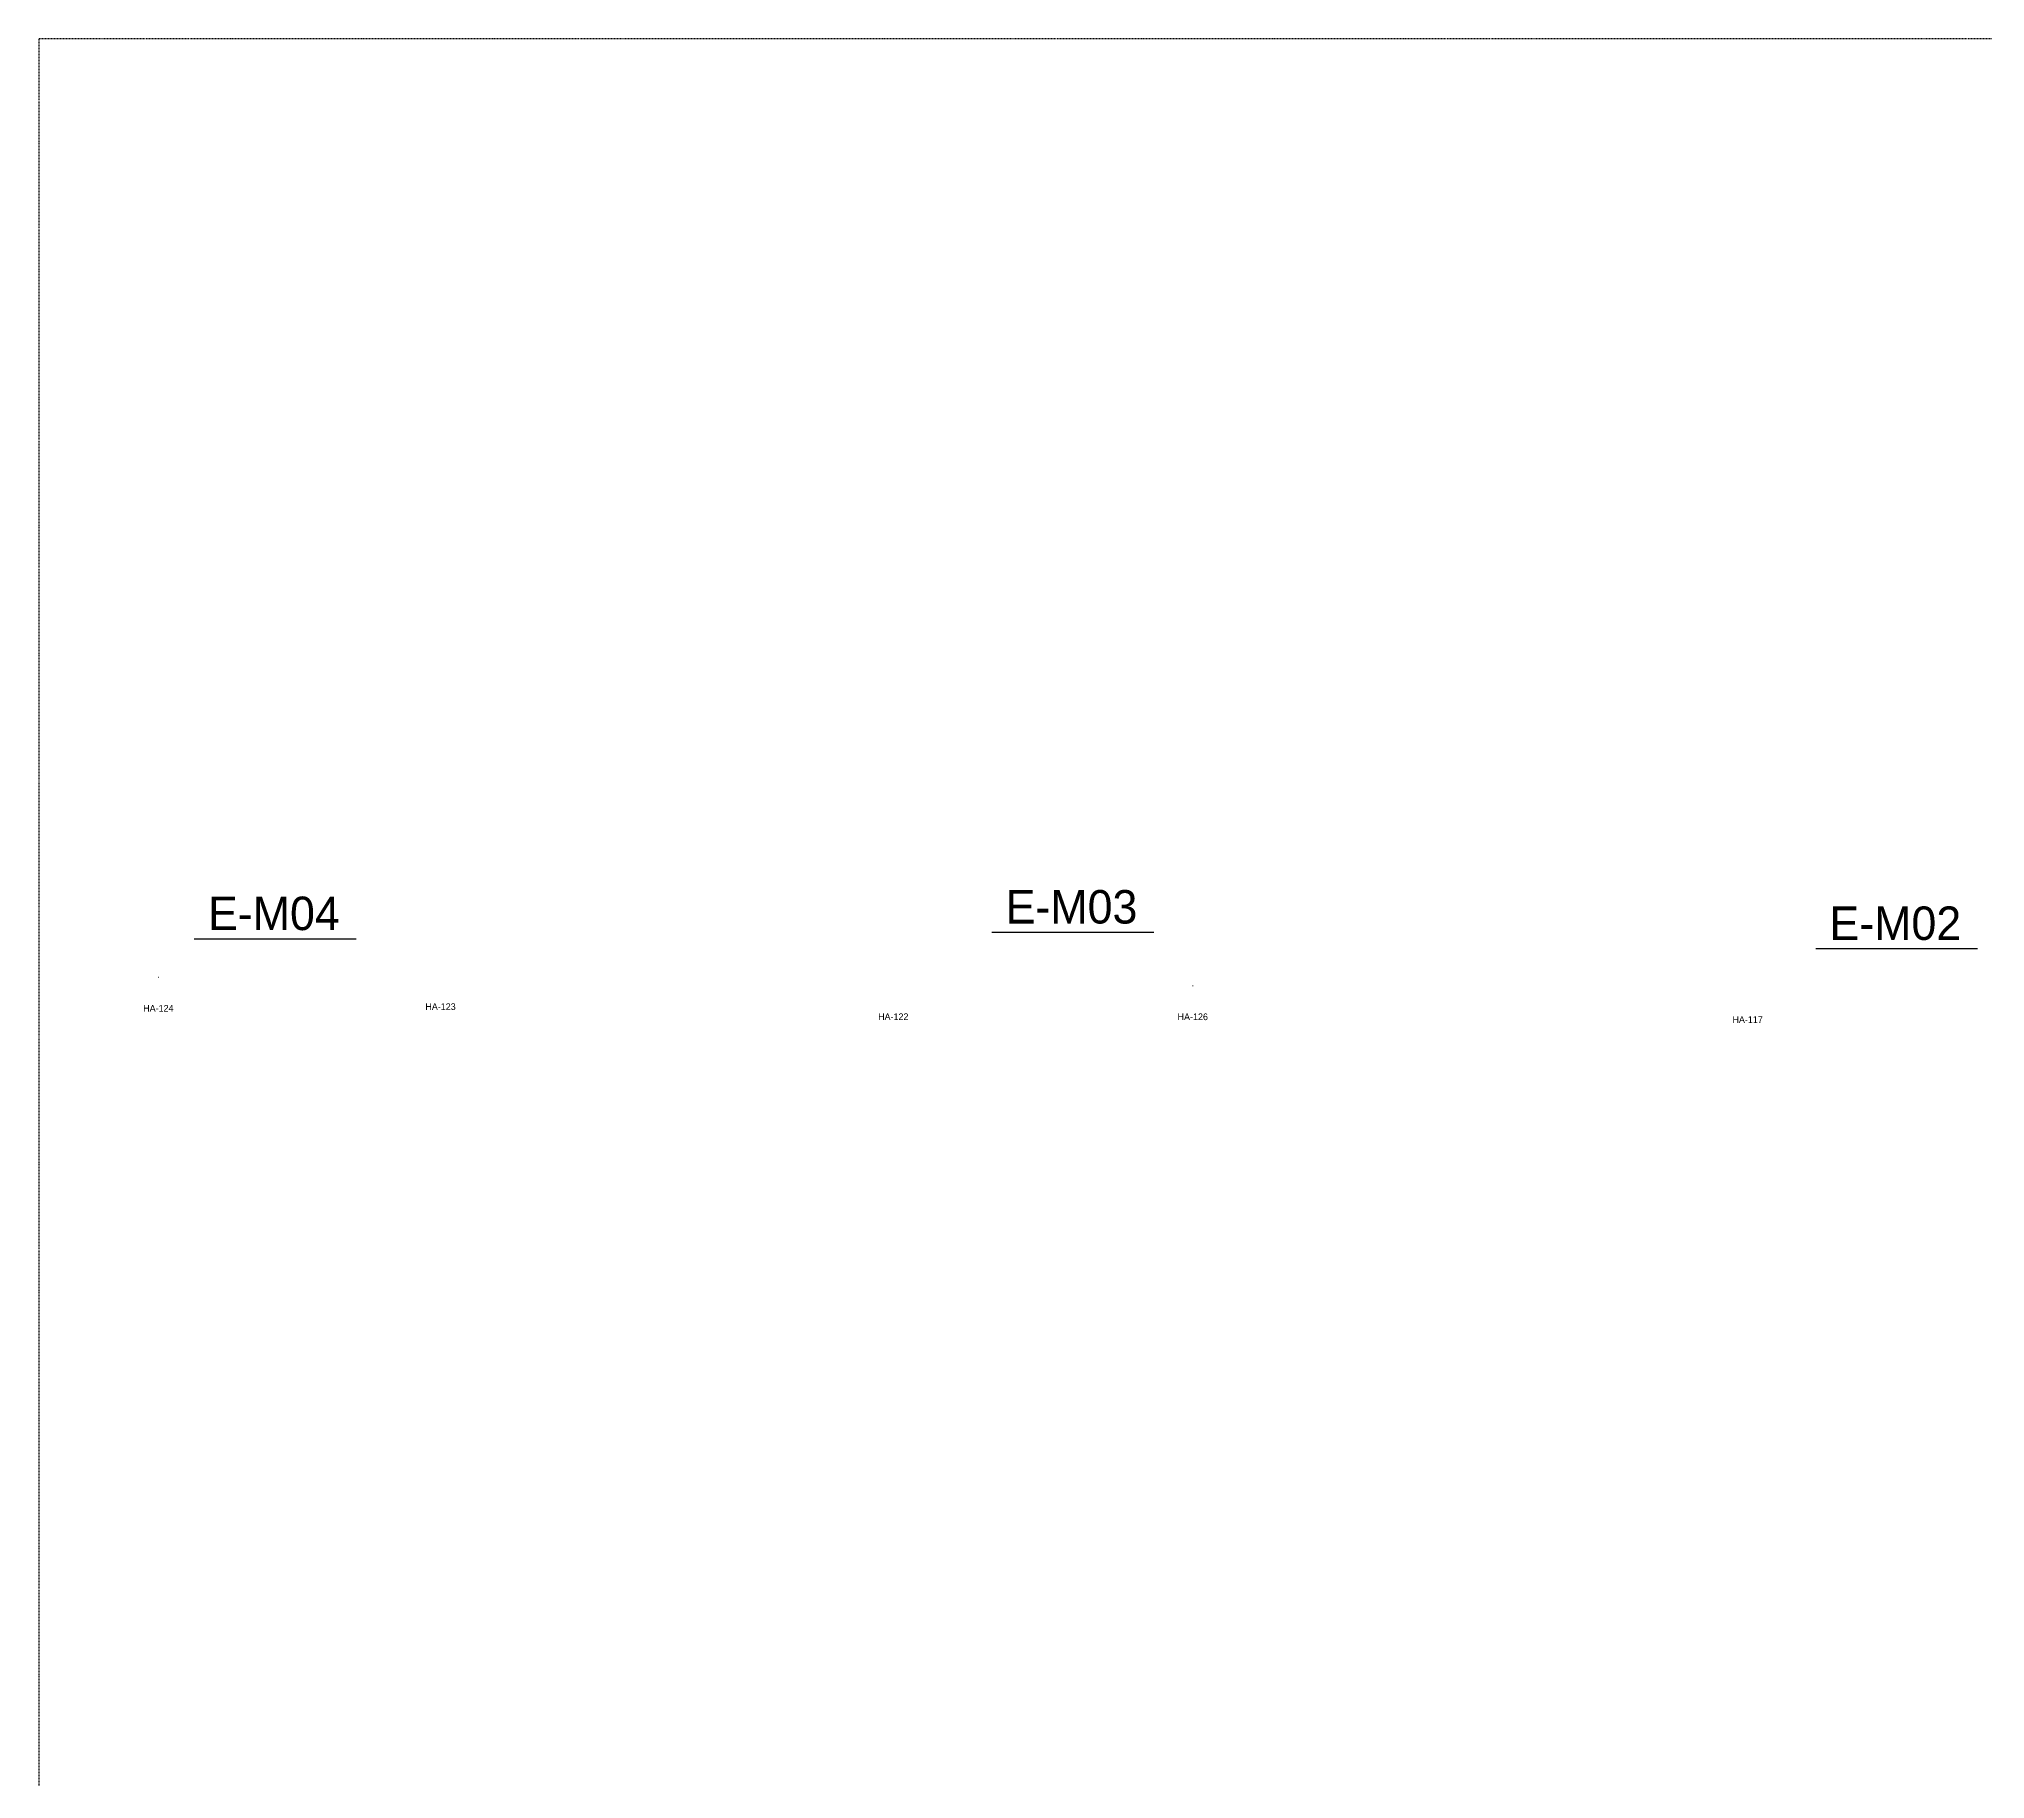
# Model space of a CAD drawing. Header units: millimetres. Extents: x 0 to 578, y 0 to 520.
# Drawn here: x 0 to 290.8, y 260 to 520 of the extents above; entities that cross this region are included whole.
import ezdxf
from ezdxf.enums import TextEntityAlignment as Align

# ---------------------------------------------------------------- set-up
doc = ezdxf.new("R2010")
doc.units = ezdxf.units.MM
doc.linetypes.add('HIDDEN2', pattern=[0.1875, 0.125, -0.0625])
doc.layers.add('no plot', color=41, linetype='HIDDEN2', plot=False)
doc.layers.add('Text', color=7, linetype='Continuous')

# ---------------------------------------------------------------- blocks, each defined once
blk = doc.blocks.new('*U16')
at = {"color": 0, "linetype": 'ByBlock', "lineweight": -3}
blk.add_line((-0.476, -0.152), (0.492, -0.152), dxfattribs=at)
at = {"color": 0, "linetype": 'ByBlock', "lineweight": -2}
blk.add_attdef('#(Equipment.Tag)', text='', height=0.2, dxfattribs=at).set_placement((0, 0), align=Align.MIDDLE)
blk = doc.blocks.new('Tag_block')
at = {"color": 0, "linetype": 'ByBlock', "lineweight": -2}
blk.add_attdef('#(TargetObject.Tag)', text='', height=0.1, dxfattribs=at).set_placement((0, 0), align=Align.MIDDLE_CENTER)
blk = doc.blocks.new('Valve Label_block')
at = {"color": 0, "linetype": 'ByBlock', "lineweight": -2}
blk.add_attdef('#(TargetObject.Size)', text='', height=0.1, dxfattribs=at).set_placement((0, 0.1875), align=Align.BOTTOM_CENTER)
blk.add_attdef('#(TargetObject.Tag)', text='', height=0.1, dxfattribs=at).set_placement((0, -0.1875), align=Align.TOP_CENTER)

msp = doc.modelspace()

# ---------------------------------------------------------------- linework, layer by layer
at = {"layer": 'no plot'}
msp.add_lwpolyline([(0, 0), (577.5, 0), (577.5, 520), (0, 520)], close=True, dxfattribs=at)

# ---------------------------------------------------------------- block references
at = {"xscale": 10, "yscale": 10, "zscale": 10}
for p, values in [((60.01, 375.41), {'#(TargetObject.Tag)': 'HA-123'}), ((127.66, 373.91), {'#(TargetObject.Tag)': 'HA-122'}), ((255.32, 373.48), {'#(TargetObject.Tag)': 'HA-117'})]:
    msp.add_blockref('Tag_block', p, dxfattribs=at).add_auto_attribs(values)
at = {"layer": 'Text'}
for name, p, xscale, yscale, zscale, values in [('*U16', (154.29, 390.33), 25, 25, 25, {'#(Equipment.Tag)': 'E-M03'}), ('*U16', (35.11, 389.35), 25, 25, 25, {'#(Equipment.Tag)': 'E-M04'}), ('*U16', (277.39, 387.88), 25, 25, 25, {'#(Equipment.Tag)': 'E-M02'}), ('Valve Label_block', (17.85, 377.54), 10, 10, 10, {'#(TargetObject.Size)': '.', '#(TargetObject.Tag)': 'HA-124'}), ('Valve Label_block', (172.41, 376.27), 10, 10, 10, {'#(TargetObject.Size)': '.', '#(TargetObject.Tag)': 'HA-126'})]:
    msp.add_blockref(name, p, dxfattribs=dict(at, xscale=xscale, yscale=yscale, zscale=zscale)).add_auto_attribs(values)

doc.saveas('drawing.dxf')
